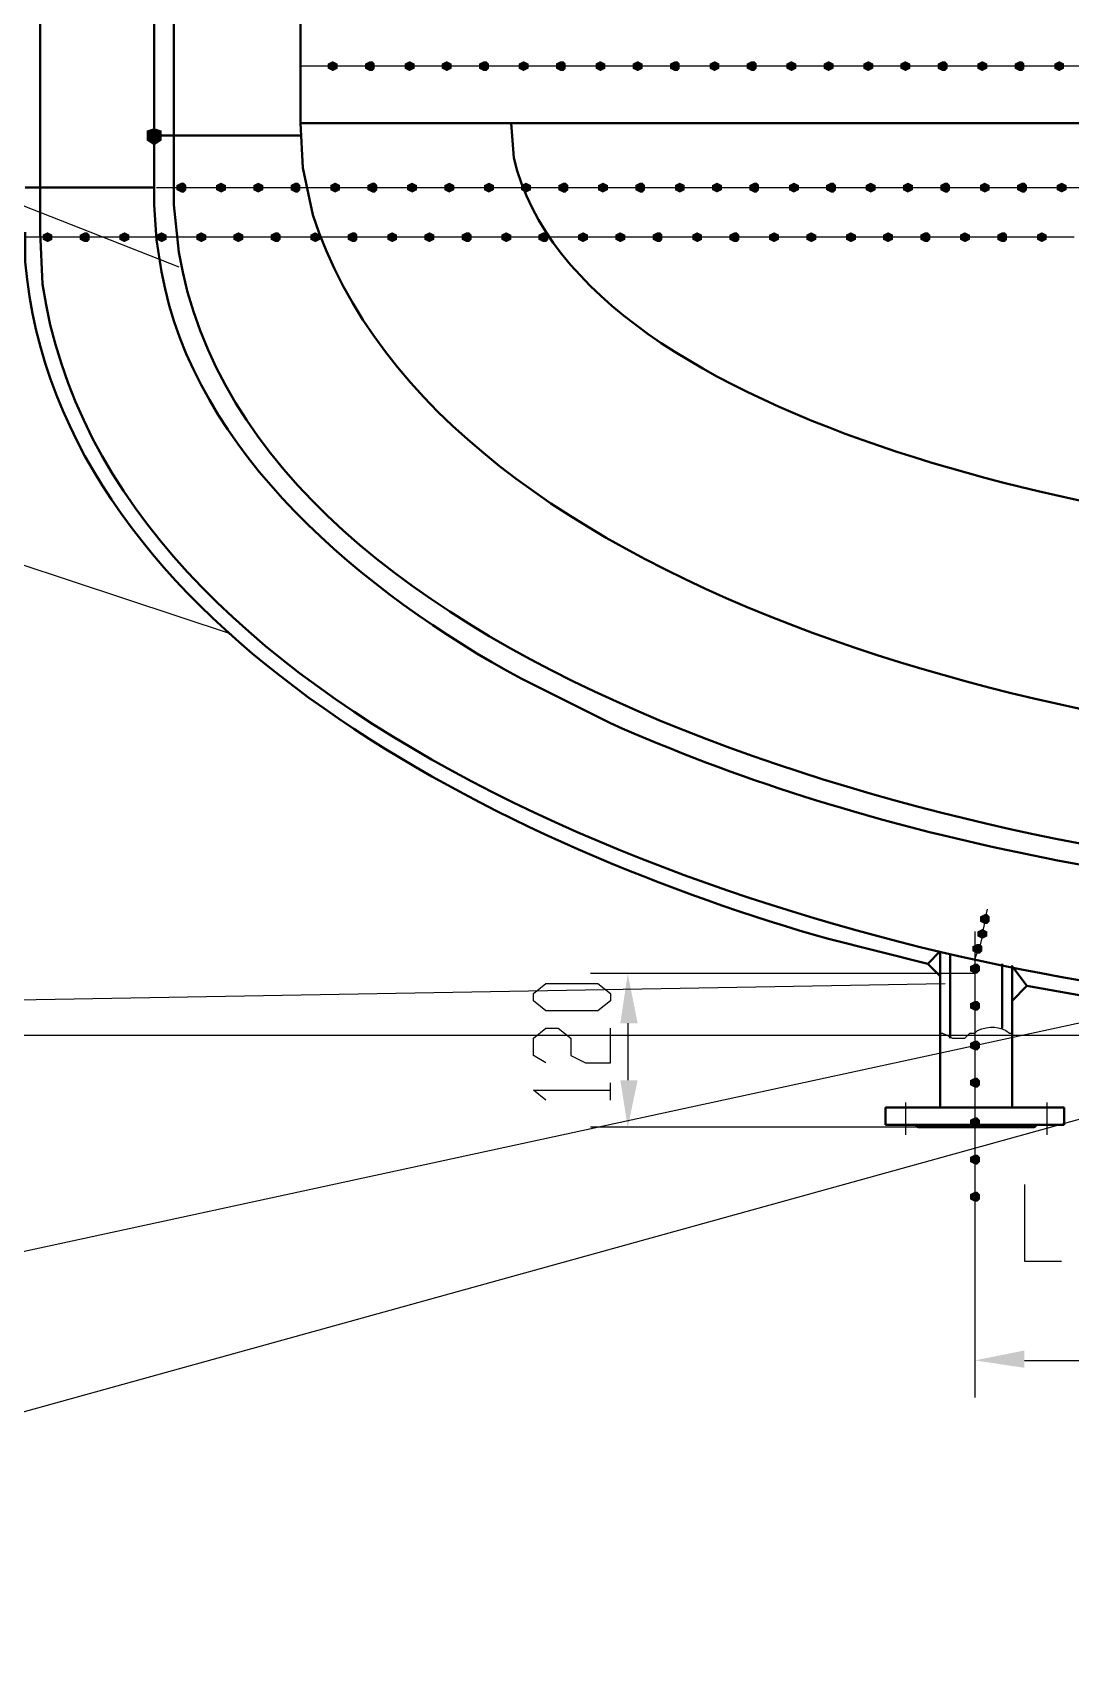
# Model space of a CAD drawing. Header units: millimetres. Extents: x 0 to 822, y 14 to 1153.
# Drawn here: x 142.2 to 217.5, y 422.8 to 541.3 of the extents above; entities that cross this region are included whole.
import ezdxf

# ---------------------------------------------------------------- set-up
doc = ezdxf.new("R2010")
doc.units = ezdxf.units.MM
doc.layers.add('1', color=7, linetype='Continuous')

msp = doc.modelspace()

# ---------------------------------------------------------------- hatches: boundary and pattern name
h = msp.add_hatch(color=0)
h.dxf.hatch_style = 2
h.paths.add_polyline_path([(163.98, 538.521732), (163.62, 538.701732), (163.62, 539.061732), (163.98, 539.241732), (164.34, 539.061732), (164.34, 538.701732)])
h = msp.add_hatch(color=0)
h.dxf.hatch_style = 2
h.paths.add_polyline_path([(166.68, 538.521732), (166.32, 538.701732), (166.32, 539.061732), (166.68, 539.241732), (166.86, 539.241732), (167.04, 539.061732), (167.04, 538.701732), (166.86, 538.521732)])
h = msp.add_hatch(color=0)
h.dxf.hatch_style = 2
h.paths.add_polyline_path([(169.56, 538.521732), (169.2, 538.701732), (169.2, 539.061732), (169.56, 539.241732), (169.92, 539.061732), (169.92, 538.701732)])
h = msp.add_hatch(color=0)
h.dxf.hatch_style = 2
h.paths.add_polyline_path([(172.26, 538.521732), (171.9, 538.701732), (171.9, 539.061732), (172.26, 539.241732), (172.62, 539.061732), (172.62, 538.701732)])
h = msp.add_hatch(color=0)
h.dxf.hatch_style = 2
h.paths.add_polyline_path([(174.96, 538.521732), (174.6, 538.701732), (174.6, 539.061732), (174.96, 539.241732), (175.14, 539.241732), (175.32, 539.061732), (175.32, 538.701732), (175.14, 538.521732)])
h = msp.add_hatch(color=0)
h.dxf.hatch_style = 2
h.paths.add_polyline_path([(177.84, 538.521732), (177.48, 538.701732), (177.48, 539.061732), (177.84, 539.241732), (178.2, 539.061732), (178.2, 538.701732)])
h = msp.add_hatch(color=0)
h.dxf.hatch_style = 2
h.paths.add_polyline_path([(180.54, 538.521732), (180.18, 538.701732), (180.18, 539.061732), (180.54, 539.241732), (180.72, 539.241732), (180.9, 539.061732), (180.9, 538.701732), (180.72, 538.521732)])
h = msp.add_hatch(color=0)
h.dxf.hatch_style = 2
h.paths.add_polyline_path([(183.42, 538.521732), (183.06, 538.701732), (183.06, 539.061732), (183.42, 539.241732), (183.78, 539.061732), (183.78, 538.701732)])
h = msp.add_hatch(color=0)
h.dxf.hatch_style = 2
h.paths.add_polyline_path([(186.12, 538.521732), (185.76, 538.701732), (185.76, 539.061732), (186.12, 539.241732), (186.48, 539.061732), (186.48, 538.701732)])
h = msp.add_hatch(color=0)
h.dxf.hatch_style = 2
h.paths.add_polyline_path([(188.82, 538.521732), (188.46, 538.701732), (188.46, 539.061732), (188.82, 539.241732), (189, 539.241732), (189.18, 539.061732), (189.18, 538.701732), (189, 538.521732)])
h = msp.add_hatch(color=0)
h.dxf.hatch_style = 2
h.paths.add_polyline_path([(191.7, 538.521732), (191.34, 538.701732), (191.34, 539.061732), (191.7, 539.241732), (192.06, 539.061732), (192.06, 538.701732)])
h = msp.add_hatch(color=0)
h.dxf.hatch_style = 2
h.paths.add_polyline_path([(194.4, 538.521732), (194.04, 538.701732), (194.04, 539.061732), (194.4, 539.241732), (194.58, 539.241732), (194.76, 539.061732), (194.76, 538.701732), (194.58, 538.521732)])
h = msp.add_hatch(color=0)
h.dxf.hatch_style = 2
h.paths.add_polyline_path([(197.28, 538.521732), (196.92, 538.701732), (196.92, 539.061732), (197.28, 539.241732), (197.64, 539.061732), (197.64, 538.701732)])
h = msp.add_hatch(color=0)
h.dxf.hatch_style = 2
h.paths.add_polyline_path([(199.98, 538.521732), (199.62, 538.701732), (199.62, 539.061732), (199.98, 539.241732), (200.34, 539.061732), (200.34, 538.701732)])
h = msp.add_hatch(color=0)
h.dxf.hatch_style = 2
h.paths.add_polyline_path([(202.86, 538.521732), (202.5, 538.701732), (202.5, 539.061732), (202.86, 539.241732), (203.22, 539.061732), (203.22, 538.701732)])
h = msp.add_hatch(color=0)
h.dxf.hatch_style = 2
h.paths.add_polyline_path([(205.56, 538.521732), (205.2, 538.701732), (205.2, 539.061732), (205.56, 539.241732), (205.92, 539.061732), (205.92, 538.701732)])
h = msp.add_hatch(color=0)
h.dxf.hatch_style = 2
h.paths.add_polyline_path([(208.26, 538.521732), (207.9, 538.701732), (207.9, 539.061732), (208.26, 539.241732), (208.44, 539.241732), (208.62, 539.061732), (208.62, 538.701732), (208.44, 538.521732)])
h = msp.add_hatch(color=0)
h.dxf.hatch_style = 2
h.paths.add_polyline_path([(211.14, 538.521732), (210.78, 538.701732), (210.78, 539.061732), (211.14, 539.241732), (211.5, 539.061732), (211.5, 538.701732)])
h = msp.add_hatch(color=0)
h.dxf.hatch_style = 2
h.paths.add_polyline_path([(213.84, 538.521732), (213.48, 538.701732), (213.48, 539.061732), (213.84, 539.241732), (214.02, 539.241732), (214.2, 539.061732), (214.2, 538.701732), (214.02, 538.521732)])
h = msp.add_hatch(color=0)
h.dxf.hatch_style = 2
h.paths.add_polyline_path([(216.72, 538.521732), (216.36, 538.701732), (216.36, 539.061732), (216.72, 539.241732), (217.08, 539.061732), (217.08, 538.701732)])
h = msp.add_hatch(color=0)
h.dxf.hatch_style = 2
h.paths.add_polyline_path([(151.02, 533.121732), (150.48, 533.481732), (150.48, 534.201732), (151.02, 534.381732), (151.56, 534.201732), (151.56, 533.481732)])
h = msp.add_hatch(color=0)
h.dxf.hatch_style = 2
h.paths.add_polyline_path([(153, 529.701732), (152.64, 529.881732), (152.64, 530.241732), (153, 530.421732), (153.18, 530.421732), (153.36, 530.241732), (153.36, 529.881732), (153.18, 529.701732)])
h = msp.add_hatch(color=0)
h.dxf.hatch_style = 2
h.paths.add_polyline_path([(155.88, 529.701732), (155.52, 529.881732), (155.52, 530.241732), (155.88, 530.421732), (156.24, 530.241732), (156.24, 529.881732)])
h = msp.add_hatch(color=0)
h.dxf.hatch_style = 2
h.paths.add_polyline_path([(158.58, 529.701732), (158.22, 529.881732), (158.22, 530.241732), (158.58, 530.421732), (158.94, 530.241732), (158.94, 529.881732)])
h = msp.add_hatch(color=0)
h.dxf.hatch_style = 2
h.paths.add_polyline_path([(161.28, 529.701732), (160.92, 529.881732), (160.92, 530.241732), (161.28, 530.421732), (161.46, 530.421732), (161.64, 530.241732), (161.64, 529.881732), (161.46, 529.701732)])
h = msp.add_hatch(color=0)
h.dxf.hatch_style = 2
h.paths.add_polyline_path([(164.16, 529.701732), (163.8, 529.881732), (163.8, 530.241732), (164.16, 530.421732), (164.52, 530.241732), (164.52, 529.881732)])
h = msp.add_hatch(color=0)
h.dxf.hatch_style = 2
h.paths.add_polyline_path([(166.86, 529.701732), (166.5, 529.881732), (166.5, 530.241732), (166.86, 530.421732), (167.04, 530.421732), (167.22, 530.241732), (167.22, 529.881732), (167.04, 529.701732)])
h = msp.add_hatch(color=0)
h.dxf.hatch_style = 2
h.paths.add_polyline_path([(169.74, 529.701732), (169.38, 529.881732), (169.38, 530.241732), (169.74, 530.421732), (170.1, 530.241732), (170.1, 529.881732)])
h = msp.add_hatch(color=0)
h.dxf.hatch_style = 2
h.paths.add_polyline_path([(172.44, 529.701732), (172.08, 529.881732), (172.08, 530.241732), (172.44, 530.421732), (172.8, 530.241732), (172.8, 529.881732)])
h = msp.add_hatch(color=0)
h.dxf.hatch_style = 2
h.paths.add_polyline_path([(175.32, 529.701732), (174.96, 529.881732), (174.96, 530.241732), (175.32, 530.421732), (175.68, 530.241732), (175.68, 529.881732)])
h = msp.add_hatch(color=0)
h.dxf.hatch_style = 2
h.paths.add_polyline_path([(178.02, 529.701732), (177.66, 529.881732), (177.66, 530.241732), (178.02, 530.421732), (178.38, 530.241732), (178.38, 529.881732)])
h = msp.add_hatch(color=0)
h.dxf.hatch_style = 2
h.paths.add_polyline_path([(180.72, 529.701732), (180.36, 529.881732), (180.36, 530.241732), (180.72, 530.421732), (180.9, 530.421732), (181.08, 530.241732), (181.08, 529.881732), (180.9, 529.701732)])
h = msp.add_hatch(color=0)
h.dxf.hatch_style = 2
h.paths.add_polyline_path([(183.6, 529.701732), (183.24, 529.881732), (183.24, 530.241732), (183.6, 530.421732), (183.96, 530.241732), (183.96, 529.881732)])
h = msp.add_hatch(color=0)
h.dxf.hatch_style = 2
h.paths.add_polyline_path([(186.3, 529.701732), (185.94, 529.881732), (185.94, 530.241732), (186.3, 530.421732), (186.48, 530.421732), (186.66, 530.241732), (186.66, 529.881732), (186.48, 529.701732)])
h = msp.add_hatch(color=0)
h.dxf.hatch_style = 2
h.paths.add_polyline_path([(189.18, 529.701732), (188.82, 529.881732), (188.82, 530.241732), (189.18, 530.421732), (189.54, 530.241732), (189.54, 529.881732)])
h = msp.add_hatch(color=0)
h.dxf.hatch_style = 2
h.paths.add_polyline_path([(191.88, 529.701732), (191.52, 529.881732), (191.52, 530.241732), (191.88, 530.421732), (192.24, 530.241732), (192.24, 529.881732)])
h = msp.add_hatch(color=0)
h.dxf.hatch_style = 2
h.paths.add_polyline_path([(194.58, 529.701732), (194.22, 529.881732), (194.22, 530.241732), (194.58, 530.421732), (194.76, 530.421732), (194.94, 530.241732), (194.94, 529.881732), (194.76, 529.701732)])
h = msp.add_hatch(color=0)
h.dxf.hatch_style = 2
h.paths.add_polyline_path([(197.46, 529.701732), (197.1, 529.881732), (197.1, 530.241732), (197.46, 530.421732), (197.82, 530.241732), (197.82, 529.881732)])
h = msp.add_hatch(color=0)
h.dxf.hatch_style = 2
h.paths.add_polyline_path([(200.16, 529.701732), (199.8, 529.881732), (199.8, 530.241732), (200.16, 530.421732), (200.34, 530.421732), (200.52, 530.241732), (200.52, 529.881732), (200.34, 529.701732)])
h = msp.add_hatch(color=0)
h.dxf.hatch_style = 2
h.paths.add_polyline_path([(203.04, 529.701732), (202.68, 529.881732), (202.68, 530.241732), (203.04, 530.421732), (203.4, 530.241732), (203.4, 529.881732)])
h = msp.add_hatch(color=0)
h.dxf.hatch_style = 2
h.paths.add_polyline_path([(205.74, 529.701732), (205.38, 529.881732), (205.38, 530.241732), (205.74, 530.421732), (206.1, 530.241732), (206.1, 529.881732)])
h = msp.add_hatch(color=0)
h.dxf.hatch_style = 2
h.paths.add_polyline_path([(208.44, 529.701732), (208.08, 529.881732), (208.08, 530.241732), (208.44, 530.421732), (208.62, 530.421732), (208.8, 530.241732), (208.8, 529.881732), (208.62, 529.701732)])
h = msp.add_hatch(color=0)
h.dxf.hatch_style = 2
h.paths.add_polyline_path([(211.32, 529.701732), (210.96, 529.881732), (210.96, 530.241732), (211.32, 530.421732), (211.68, 530.241732), (211.68, 529.881732)])
h = msp.add_hatch(color=0)
h.dxf.hatch_style = 2
h.paths.add_polyline_path([(214.02, 529.701732), (213.66, 529.881732), (213.66, 530.241732), (214.02, 530.421732), (214.2, 530.421732), (214.38, 530.241732), (214.38, 529.881732), (214.2, 529.701732)])
h = msp.add_hatch(color=0)
h.dxf.hatch_style = 2
h.paths.add_polyline_path([(216.9, 529.701732), (216.54, 529.881732), (216.54, 530.241732), (216.9, 530.421732), (217.26, 530.241732), (217.26, 529.881732)])
h = msp.add_hatch(color=0)
h.dxf.hatch_style = 2
h.paths.add_polyline_path([(143.28, 526.101732), (142.92, 526.281732), (142.92, 526.641732), (143.28, 526.821732), (143.64, 526.641732), (143.64, 526.281732)])
h = msp.add_hatch(color=0)
h.dxf.hatch_style = 2
h.paths.add_polyline_path([(145.98, 526.101732), (145.62, 526.281732), (145.62, 526.641732), (145.98, 526.821732), (146.16, 526.821732), (146.34, 526.641732), (146.34, 526.281732), (146.16, 526.101732)])
h = msp.add_hatch(color=0)
h.dxf.hatch_style = 2
h.paths.add_polyline_path([(148.86, 526.101732), (148.5, 526.281732), (148.5, 526.641732), (148.86, 526.821732), (149.22, 526.641732), (149.22, 526.281732)])
h = msp.add_hatch(color=0)
h.dxf.hatch_style = 2
h.paths.add_polyline_path([(151.56, 526.101732), (151.2, 526.281732), (151.2, 526.641732), (151.56, 526.821732), (151.92, 526.641732), (151.92, 526.281732)])
h = msp.add_hatch(color=0)
h.dxf.hatch_style = 2
h.paths.add_polyline_path([(154.44, 526.101732), (154.08, 526.281732), (154.08, 526.641732), (154.44, 526.821732), (154.8, 526.641732), (154.8, 526.281732)])
h = msp.add_hatch(color=0)
h.dxf.hatch_style = 2
h.paths.add_polyline_path([(157.14, 526.101732), (156.78, 526.281732), (156.78, 526.641732), (157.14, 526.821732), (157.5, 526.641732), (157.5, 526.281732)])
h = msp.add_hatch(color=0)
h.dxf.hatch_style = 2
h.paths.add_polyline_path([(159.84, 526.101732), (159.48, 526.281732), (159.48, 526.641732), (159.84, 526.821732), (160.02, 526.821732), (160.2, 526.641732), (160.2, 526.281732), (160.02, 526.101732)])
h = msp.add_hatch(color=0)
h.dxf.hatch_style = 2
h.paths.add_polyline_path([(162.72, 526.101732), (162.36, 526.281732), (162.36, 526.641732), (162.72, 526.821732), (163.08, 526.641732), (163.08, 526.281732)])
h = msp.add_hatch(color=0)
h.dxf.hatch_style = 2
h.paths.add_polyline_path([(165.42, 526.101732), (165.06, 526.281732), (165.06, 526.641732), (165.42, 526.821732), (165.6, 526.821732), (165.78, 526.641732), (165.78, 526.281732), (165.6, 526.101732)])
h = msp.add_hatch(color=0)
h.dxf.hatch_style = 2
h.paths.add_polyline_path([(168.3, 526.101732), (167.94, 526.281732), (167.94, 526.641732), (168.3, 526.821732), (168.66, 526.641732), (168.66, 526.281732)])
h = msp.add_hatch(color=0)
h.dxf.hatch_style = 2
h.paths.add_polyline_path([(171, 526.101732), (170.64, 526.281732), (170.64, 526.641732), (171, 526.821732), (171.36, 526.641732), (171.36, 526.281732)])
h = msp.add_hatch(color=0)
h.dxf.hatch_style = 2
h.paths.add_polyline_path([(173.7, 526.101732), (173.34, 526.281732), (173.34, 526.641732), (173.7, 526.821732), (173.88, 526.821732), (174.06, 526.641732), (174.06, 526.281732), (173.88, 526.101732)])
h = msp.add_hatch(color=0)
h.dxf.hatch_style = 2
h.paths.add_polyline_path([(176.58, 526.101732), (176.22, 526.281732), (176.22, 526.641732), (176.58, 526.821732), (176.94, 526.641732), (176.94, 526.281732)])
h = msp.add_hatch(color=0)
h.dxf.hatch_style = 2
h.paths.add_polyline_path([(179.28, 526.101732), (178.92, 526.281732), (178.92, 526.641732), (179.28, 526.821732), (179.46, 526.821732), (179.64, 526.641732), (179.64, 526.281732), (179.46, 526.101732)])
h = msp.add_hatch(color=0)
h.dxf.hatch_style = 2
h.paths.add_polyline_path([(182.16, 526.101732), (181.8, 526.281732), (181.8, 526.641732), (182.16, 526.821732), (182.52, 526.641732), (182.52, 526.281732)])
h = msp.add_hatch(color=0)
h.dxf.hatch_style = 2
h.paths.add_polyline_path([(184.86, 526.101732), (184.5, 526.281732), (184.5, 526.641732), (184.86, 526.821732), (185.22, 526.641732), (185.22, 526.281732)])
h = msp.add_hatch(color=0)
h.dxf.hatch_style = 2
h.paths.add_polyline_path([(187.56, 526.101732), (187.2, 526.281732), (187.2, 526.641732), (187.56, 526.821732), (187.74, 526.821732), (187.92, 526.641732), (187.92, 526.281732), (187.74, 526.101732)])
h = msp.add_hatch(color=0)
h.dxf.hatch_style = 2
h.paths.add_polyline_path([(190.44, 526.101732), (190.08, 526.281732), (190.08, 526.641732), (190.44, 526.821732), (190.8, 526.641732), (190.8, 526.281732)])
h = msp.add_hatch(color=0)
h.dxf.hatch_style = 2
h.paths.add_polyline_path([(193.14, 526.101732), (192.78, 526.281732), (192.78, 526.641732), (193.14, 526.821732), (193.32, 526.821732), (193.5, 526.641732), (193.5, 526.281732), (193.32, 526.101732)])
h = msp.add_hatch(color=0)
h.dxf.hatch_style = 2
h.paths.add_polyline_path([(196.02, 526.101732), (195.66, 526.281732), (195.66, 526.641732), (196.02, 526.821732), (196.38, 526.641732), (196.38, 526.281732)])
h = msp.add_hatch(color=0)
h.dxf.hatch_style = 2
h.paths.add_polyline_path([(198.72, 526.101732), (198.36, 526.281732), (198.36, 526.641732), (198.72, 526.821732), (199.08, 526.641732), (199.08, 526.281732)])
h = msp.add_hatch(color=0)
h.dxf.hatch_style = 2
h.paths.add_polyline_path([(201.6, 526.101732), (201.24, 526.281732), (201.24, 526.641732), (201.6, 526.821732), (201.96, 526.641732), (201.96, 526.281732)])
h = msp.add_hatch(color=0)
h.dxf.hatch_style = 2
h.paths.add_polyline_path([(204.3, 526.101732), (203.94, 526.281732), (203.94, 526.641732), (204.3, 526.821732), (204.66, 526.641732), (204.66, 526.281732)])
h = msp.add_hatch(color=0)
h.dxf.hatch_style = 2
h.paths.add_polyline_path([(207, 526.101732), (206.64, 526.281732), (206.64, 526.641732), (207, 526.821732), (207.18, 526.821732), (207.36, 526.641732), (207.36, 526.281732), (207.18, 526.101732)])
h = msp.add_hatch(color=0)
h.dxf.hatch_style = 2
h.paths.add_polyline_path([(209.88, 526.101732), (209.52, 526.281732), (209.52, 526.641732), (209.88, 526.821732), (210.24, 526.641732), (210.24, 526.281732)])
h = msp.add_hatch(color=0)
h.dxf.hatch_style = 2
h.paths.add_polyline_path([(212.58, 526.101732), (212.22, 526.281732), (212.22, 526.641732), (212.58, 526.821732), (212.76, 526.821732), (212.94, 526.641732), (212.94, 526.281732), (212.76, 526.101732)])
h = msp.add_hatch(color=0)
h.dxf.hatch_style = 2
h.paths.add_polyline_path([(215.46, 526.101732), (215.1, 526.281732), (215.1, 526.641732), (215.46, 526.821732), (215.82, 526.641732), (215.82, 526.281732)])
h = msp.add_hatch(color=0)
h.dxf.hatch_style = 2
h.paths.add_polyline_path([(211.32, 476.601732), (210.96, 476.781732), (210.96, 477.141732), (211.32, 477.321732), (211.5, 477.321732), (211.68, 477.141732), (211.68, 476.781732), (211.5, 476.601732)])
h = msp.add_hatch(color=0)
h.dxf.hatch_style = 2
h.paths.add_polyline_path([(211.14, 475.521732), (210.78, 475.701732), (210.78, 476.061732), (211.14, 476.241732), (211.5, 476.061732), (211.5, 475.701732)])
h = msp.add_hatch(color=0)
h.dxf.hatch_style = 2
h.paths.add_polyline_path([(210.78, 474.441732), (210.42, 474.621732), (210.42, 474.981732), (210.78, 475.161732), (210.96, 475.161732), (211.14, 474.981732), (211.14, 474.621732), (210.96, 474.441732)])
h = msp.add_hatch(color=0)
h.dxf.hatch_style = 2
h.paths.add_polyline_path([(184.86, 469.401732), (186.12, 469.401732), (185.4, 473.001732)])
h = msp.add_hatch(color=0)
h.dxf.hatch_style = 2
h.paths.add_polyline_path([(210.6, 473.001732), (210.24, 473.181732), (210.24, 473.541732), (210.6, 473.721732), (210.78, 473.721732), (210.96, 473.541732), (210.96, 473.181732), (210.78, 473.001732)])
h = msp.add_hatch(color=0)
h.dxf.hatch_style = 2
h.paths.add_polyline_path([(210.6, 470.301732), (210.24, 470.481732), (210.24, 470.841732), (210.6, 471.021732), (210.78, 471.021732), (210.96, 470.841732), (210.96, 470.481732), (210.78, 470.301732)])
h = msp.add_hatch(color=0)
h.dxf.hatch_style = 2
h.paths.add_polyline_path([(210.6, 467.421732), (210.24, 467.601732), (210.24, 467.961732), (210.6, 468.141732), (210.78, 468.141732), (210.96, 467.961732), (210.96, 467.601732), (210.78, 467.421732)])
h = msp.add_hatch(color=0)
h.dxf.hatch_style = 2
h.paths.add_polyline_path([(184.86, 465.261732), (186.12, 465.261732), (185.4, 461.841732)])
h = msp.add_hatch(color=0)
h.dxf.hatch_style = 2
h.paths.add_polyline_path([(210.6, 464.721732), (210.24, 464.901732), (210.24, 465.261732), (210.6, 465.441732), (210.78, 465.441732), (210.96, 465.261732), (210.96, 464.901732), (210.78, 464.721732)])
h = msp.add_hatch(color=0)
h.dxf.hatch_style = 2
h.paths.add_polyline_path([(210.6, 461.841732), (210.24, 462.021732), (210.24, 462.381732), (210.6, 462.561732), (210.78, 462.561732), (210.96, 462.381732), (210.96, 462.021732), (210.78, 461.841732)])
h = msp.add_hatch(color=0)
h.dxf.hatch_style = 2
h.paths.add_polyline_path([(210.6, 459.141732), (210.24, 459.321732), (210.24, 459.681732), (210.6, 459.861732), (210.78, 459.861732), (210.96, 459.681732), (210.96, 459.321732), (210.78, 459.141732)])
h = msp.add_hatch(color=0)
h.dxf.hatch_style = 2
h.paths.add_polyline_path([(210.6, 456.441732), (210.24, 456.621732), (210.24, 456.981732), (210.6, 457.161732), (210.78, 457.161732), (210.96, 456.981732), (210.96, 456.621732), (210.78, 456.441732)])
h = msp.add_hatch(color=0)
h.dxf.hatch_style = 2
h.paths.add_polyline_path([(214.2, 445.641732), (214.2, 444.381732), (210.6, 444.921732)])

# ---------------------------------------------------------------- linework, layer by layer
at = {"layer": '1', "color": 0, "lineweight": 40}
for points in [[(152.46, 821.301732), (152.46, 533.841732)], [(151.02, 817.161732), (151.02, 533.841732)], [(142.74, 797.721732), (142.74, 530.061732)], [(161.64, 544.281732), (161.64, 534.741732)], [(161.64, 534.741732), (176.94, 534.741732)], [(176.94, 534.741732), (246.06, 534.741732)], [(151.02, 533.841732), (151.02, 528.801732)], [(151.02, 533.841732), (161.64, 533.841732)], [(152.46, 533.841732), (152.46, 528.801732)], [(151.02, 530.061732), (141.66, 530.061732)], [(142.74, 530.061732), (142.74, 526.821732)], [(208.08, 472.821732), (207.18, 473.721732), (208.08, 474.621732)], [(208.08, 463.281732), (208.08, 474.621732)], [(208.8, 468.321732), (208.8, 474.441732)], [(212.58, 469.041732), (212.58, 473.721732)], [(213.3, 471.021732), (214.38, 472.101732), (213.3, 473.541732), (213.3, 463.281732)], [(214.38, 472.101732), (221.58, 470.841732), (228.96, 469.941732)], [(204.12, 463.281732), (204.12, 462.021732)], [(204.12, 463.281732), (217.08, 463.281732)], [(217.08, 463.281732), (217.08, 462.021732)], [(217.08, 462.021732), (204.12, 462.021732)], [(206.28, 462.021732), (206.46, 461.841732), (214.92, 461.841732), (215.1, 462.021732)]]:
    msp.add_lwpolyline(points, dxfattribs=at)
at = {"layer": '1', "color": 0, "lineweight": 25}
for points in [[(75.06, 554.901732), (152.82, 524.301732)], [(163.62, 538.881732), (161.64, 538.881732)], [(166.5, 538.881732), (164.16, 538.881732)], [(169.2, 538.881732), (167.04, 538.881732)], [(171.9, 538.881732), (169.74, 538.881732)], [(174.78, 538.881732), (172.62, 538.881732)], [(177.48, 538.881732), (175.32, 538.881732)], [(180.36, 538.881732), (178.02, 538.881732)], [(183.06, 538.881732), (180.9, 538.881732)], [(185.94, 538.881732), (183.6, 538.881732)], [(188.64, 538.881732), (186.48, 538.881732)], [(191.34, 538.881732), (189.18, 538.881732)], [(194.22, 538.881732), (191.88, 538.881732)], [(196.92, 538.881732), (194.76, 538.881732)], [(199.8, 538.881732), (197.46, 538.881732)], [(202.5, 538.881732), (200.34, 538.881732)], [(205.2, 538.881732), (203.04, 538.881732)], [(208.08, 538.881732), (205.74, 538.881732)], [(210.78, 538.881732), (208.62, 538.881732)], [(213.66, 538.881732), (211.32, 538.881732)], [(216.36, 538.881732), (214.2, 538.881732)], [(219.06, 538.881732), (216.9, 538.881732)], [(151.2, 530.061732), (152.82, 530.061732)], [(153.36, 530.061732), (155.52, 530.061732)], [(156.06, 530.061732), (158.4, 530.061732)], [(158.94, 530.061732), (161.1, 530.061732)], [(161.64, 530.061732), (163.8, 530.061732)], [(164.34, 530.061732), (166.68, 530.061732)], [(167.22, 530.061732), (169.38, 530.061732)], [(169.92, 530.061732), (172.26, 530.061732)], [(172.8, 530.061732), (174.96, 530.061732)], [(175.5, 530.061732), (177.66, 530.061732)], [(178.38, 530.061732), (180.54, 530.061732)], [(181.08, 530.061732), (183.24, 530.061732)], [(183.78, 530.061732), (186.12, 530.061732)], [(186.66, 530.061732), (188.82, 530.061732)], [(189.36, 530.061732), (191.52, 530.061732)], [(192.24, 530.061732), (194.4, 530.061732)], [(194.94, 530.061732), (197.1, 530.061732)], [(197.64, 530.061732), (199.98, 530.061732)], [(200.52, 530.061732), (202.68, 530.061732)], [(203.22, 530.061732), (205.56, 530.061732)], [(206.1, 530.061732), (208.26, 530.061732)], [(208.8, 530.061732), (210.96, 530.061732)], [(211.5, 530.061732), (213.84, 530.061732)], [(214.38, 530.061732), (216.54, 530.061732)], [(217.08, 530.061732), (219.42, 530.061732)], [(142.92, 526.461732), (141.12, 526.461732)], [(145.8, 526.461732), (143.46, 526.461732)], [(148.5, 526.461732), (146.34, 526.461732)], [(151.38, 526.461732), (149.04, 526.461732)], [(154.08, 526.461732), (151.92, 526.461732)], [(156.78, 526.461732), (154.62, 526.461732)], [(159.66, 526.461732), (157.32, 526.461732)], [(162.36, 526.461732), (160.2, 526.461732)], [(165.24, 526.461732), (162.9, 526.461732)], [(167.94, 526.461732), (165.78, 526.461732)], [(170.64, 526.461732), (168.48, 526.461732)], [(173.52, 526.461732), (171.36, 526.461732)], [(176.22, 526.461732), (174.06, 526.461732)], [(179.1, 526.461732), (176.76, 526.461732)], [(181.8, 526.461732), (179.64, 526.461732)], [(184.68, 526.461732), (182.34, 526.461732)], [(187.38, 526.461732), (185.22, 526.461732)], [(190.08, 526.461732), (187.92, 526.461732)], [(192.96, 526.461732), (190.62, 526.461732)], [(195.66, 526.461732), (193.5, 526.461732)], [(198.54, 526.461732), (196.2, 526.461732)], [(201.24, 526.461732), (199.08, 526.461732)], [(203.94, 526.461732), (201.78, 526.461732)], [(206.82, 526.461732), (204.48, 526.461732)], [(209.52, 526.461732), (207.36, 526.461732)], [(212.4, 526.461732), (210.06, 526.461732)], [(215.1, 526.461732), (212.94, 526.461732)], [(217.8, 526.461732), (215.64, 526.461732)], [(75.06, 524.661732), (156.6, 497.661732)], [(211.5, 477.681732), (211.32, 476.961732)], [(211.32, 476.781732), (211.14, 475.881732)], [(210.6, 476.061732), (210.6, 473.721732)], [(211.14, 475.701732), (210.96, 474.981732)], [(210.78, 474.621732), (210.6, 474.081732)], [(75.06, 438.441732), (234.72, 473.001732)], [(210.6, 473.001732), (182.7, 473.001732)], [(210.6, 473.181732), (210.6, 470.841732)], [(75.06, 469.941732), (208.44, 472.281732)], [(184.14, 471.021732), (183.24, 470.301732), (179.46, 470.301732), (178.56, 471.021732), (178.56, 471.561732), (179.46, 472.281732), (183.24, 472.281732), (184.14, 471.561732), (184.14, 471.021732)], [(75.06, 422.781732), (247.86, 470.661732)], [(185.4, 469.401732), (185.4, 465.261732)], [(210.6, 470.301732), (210.6, 468.141732)], [(254.16, 468.501732), (109.08, 468.501732)], [(179.46, 466.521732), (178.56, 467.061732), (178.56, 468.321732), (179.46, 469.041732), (180.36, 469.041732), (181.26, 468.321732), (181.26, 467.061732), (182.34, 466.521732), (184.14, 466.521732), (184.14, 469.041732)], [(210.6, 467.601732), (210.6, 465.261732)], [(184.14, 463.821732), (184.14, 465.081732)], [(210.6, 464.721732), (210.6, 462.561732)], [(179.46, 463.821732), (178.56, 464.541732), (184.14, 464.541732)], [(205.56, 463.641732), (205.56, 461.301732)], [(210.6, 463.641732), (210.6, 461.301732)], [(215.82, 463.641732), (215.82, 461.301732)], [(206.46, 461.841732), (182.7, 461.841732)], [(210.6, 462.021732), (210.6, 459.861732)], [(210.6, 459.141732), (210.6, 456.981732)], [(214.2, 457.701732), (214.2, 452.121732), (216.9, 452.121732)], [(210.6, 456.441732), (210.6, 454.101732)], [(210.6, 454.101732), (210.6, 442.221732)], [(214.2, 444.921732), (250.56, 444.921732)]]:
    msp.add_lwpolyline(points, dxfattribs=at)
at = {"layer": '1', "color": 0, "lineweight": 40}
for points, knots in [([(161.64, 534.741732), (161.64, 534.741732), (161.82, 531.501732), (161.82, 531.501732), (161.82, 531.501732), (162.54, 528.081732), (162.54, 528.081732), (171.9, 499.281732), (221.4, 489.201732), (247.5, 488.661732), (247.5, 488.661732), (254.16, 488.481732), (254.16, 488.481732), (254.16, 488.481732), (260.64, 488.661732), (260.64, 488.661732), (286.74, 489.201732), (336.24, 499.281732), (345.6, 528.081732), (345.6, 528.081732), (346.32, 531.501732), (346.32, 531.501732), (346.32, 531.501732), (346.5, 534.741732), (346.5, 534.741732)], [0, 0, 0, 0, 1, 1, 1, 2, 2, 2, 3, 3, 3, 4, 4, 4, 5, 5, 5, 6, 6, 6, 7, 7, 7, 8, 8, 8, 8]), ([(176.94, 534.741732), (176.94, 534.741732), (177.12, 532.221732), (177.12, 532.221732), (181.98, 512.061732), (224.82, 504.861732), (241.92, 504.141732), (241.92, 504.141732), (247.86, 503.781732), (247.86, 503.781732)], [0, 0, 0, 0, 1, 1, 1, 2, 2, 2, 3, 3, 3, 3]), ([(151.02, 528.801732), (151.02, 528.801732), (151.2, 526.281732), (151.2, 526.281732), (151.2, 526.281732), (151.56, 523.941732), (151.56, 523.941732), (153.9, 510.801732), (166.32, 500.541732), (177.66, 494.421732), (177.66, 494.421732), (180.9, 492.801732), (180.9, 492.801732), (180.9, 492.801732), (184.14, 491.181732), (184.14, 491.181732), (202.32, 483.081732), (223.02, 479.121732), (242.82, 478.041732), (242.82, 478.041732), (243.9, 478.041732), (243.9, 478.041732), (243.9, 478.041732), (245.16, 478.041732), (245.16, 478.041732)], [0, 0, 0, 0, 1, 1, 1, 2, 2, 2, 3, 3, 3, 4, 4, 4, 5, 5, 5, 6, 6, 6, 7, 7, 7, 8, 8, 8, 8]), ([(152.46, 528.801732), (152.46, 528.801732), (152.82, 525.381732), (152.82, 525.381732), (158.04, 493.881732), (212.4, 481.281732), (238.5, 479.841732), (238.5, 479.841732), (245.34, 479.481732), (245.34, 479.481732)], [0, 0, 0, 0, 1, 1, 1, 2, 2, 2, 3, 3, 3, 3]), ([(141.66, 526.821732), (141.66, 526.821732), (141.66, 524.661732), (141.66, 524.661732), (144, 497.481732), (177.66, 481.821732), (199.98, 475.521732), (199.98, 475.521732), (207.18, 473.721732), (207.18, 473.721732)], [0, 0, 0, 0, 1, 1, 1, 2, 2, 2, 3, 3, 3, 3]), ([(142.74, 526.821732), (142.74, 526.821732), (142.92, 523.041732), (142.92, 523.041732), (147.6, 491.181732), (194.94, 475.701732), (222.12, 471.921732), (222.12, 471.921732), (228.96, 471.021732), (228.96, 471.021732)], [0, 0, 0, 0, 1, 1, 1, 2, 2, 2, 3, 3, 3, 3])]:
    msp.add_open_spline(points, degree=3, knots=knots, dxfattribs=at)
at = {"layer": '1', "color": 0, "lineweight": 25}
msp.add_open_spline([(208.08, 468.861732), (208.08, 468.861732), (208.08, 468.861732), (208.08, 468.861732), (208.08, 468.861732), (208.08, 468.861732), (208.08, 468.861732), (208.08, 468.861732), (208.08, 468.681732), (208.08, 468.681732), (208.08, 468.681732), (208.08, 468.681732), (208.08, 468.681732), (208.08, 468.681732), (208.26, 468.681732), (208.26, 468.681732), (208.26, 468.681732), (208.62, 468.501732), (208.62, 468.501732), (208.62, 468.501732), (208.98, 468.321732), (208.98, 468.321732), (208.98, 468.321732), (209.16, 468.321732), (209.16, 468.321732), (209.16, 468.321732), (209.34, 468.321732), (209.34, 468.321732), (209.34, 468.321732), (209.88, 468.321732), (209.88, 468.321732), (209.88, 468.321732), (210.24, 468.681732), (210.24, 468.681732), (210.24, 468.681732), (210.6, 468.681732), (210.6, 468.681732), (210.6, 468.681732), (210.78, 468.861732), (210.78, 468.861732), (211.68, 469.221732), (212.4, 469.221732), (213.12, 468.681732), (213.12, 468.681732), (213.3, 468.681732), (213.3, 468.681732), (213.3, 468.681732), (213.3, 468.681732), (213.3, 468.681732)], degree=3, knots=[0, 0, 0, 0, 1, 1, 1, 2, 2, 2, 3, 3, 3, 4, 4, 4, 5, 5, 5, 6, 6, 6, 7, 7, 7, 8, 8, 8, 9, 9, 9, 10, 10, 10, 11, 11, 11, 12, 12, 12, 13, 13, 13, 14, 14, 14, 15, 15, 15, 16, 16, 16, 16], dxfattribs=at)

doc.saveas('drawing.dxf')
